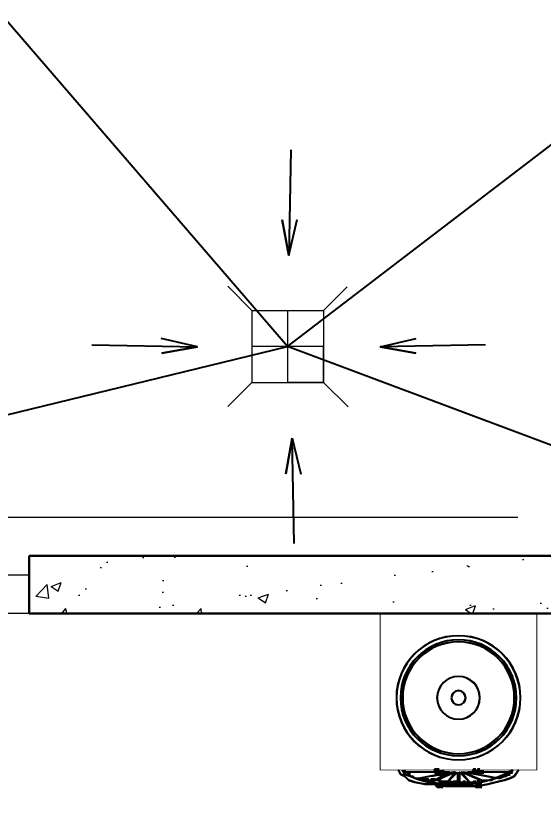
# Model space of a CAD drawing. Header units: millimetres. Extents: x -8689834 to 9419935, y 0 to 233063.
# Drawn here: x -196163 to -195065, y 118005 to 119644 of the extents above; entities that cross this region are included whole.
import ezdxf
from ezdxf import colors
from ezdxf.entities.mleader import LeaderData, LeaderLine
from ezdxf.math import Vec2, Vec3

# ---------------------------------------------------------------- set-up
doc = ezdxf.new("R2010")
doc.units = ezdxf.units.MM
doc.header["$MEASUREMENT"] = 0
doc.linetypes.add('ACAD_ISO03W100', pattern=[30, 12, -18])
doc.linetypes.add('CENTER', pattern=[2, 1.25, -0.25, 0.25, -0.25])
doc.layers.get('0').update_dxf_attribs({"color": 250, "lineweight": 9})
for name, color, linetype, lineweight in [('АР_Двери', 175, 'Continuous', 18), ('АР_Оси', 195, 'Continuous', 9), ('АР_Отметки', 250, 'Continuous', 15), ('АР_Перегородки газоблок', 165, 'Continuous', 30), ('АР_Перегородки газоблок_Штрих', 165, 'Continuous', 5), ('АР_тонкая линия', 250, 'Continuous', 0)]:
    doc.layers.add(name, color=color, linetype=linetype, lineweight=lineweight)
for name, color, linetype in [('Тонкая', 7, 'Continuous'), ('ТХ_ВК_оборуд.ТХ', 250, 'Continuous'), ('ТХ_ВК_трапы', 5, 'Continuous'), ('ТХ_обор_бытовое', 14, 'Continuous')]:
    doc.layers.add(name, color=color, linetype=linetype)
doc.styles.add('ISOCPEUR', font='isocpeur.ttf', dxfattribs={"width": 0.7})
pattern_1 = [(50, (0, 0), (215.17805, -18.82564), [22.5, -247.5]), (355, (0, 0), (-41.6254, 225.65764), [18, -198]), (100.45144, (17.93, -1.57), (173.55265, 206.832), [19.12206, -210.34263]), (46.1842, (0, 60), (320.1724, -49.65578), [33.75, -371.25]), (96.63564, (26.68, 55.86), (280.3986, 292.2356), [28.6831, -315.51413]), (351.18416, (0, 60), (280.3986, 292.2356), [27, -297]), (21, (30, 45), (179.07212, -120.78567), [22.5, -247.5]), (326, (30, 45), (72.9946, 217.54501), [18, -198]), (71.45144, (44.92, 34.93), (252.06671, 96.75935), [19.12206, -210.34263]), (37.5, (0, 0), (3.647957, 99.868156), [0, -195.6, 0, -201, 0, -198.75]), (7.5, (0, 0), (78.92086, 118.323514), [0, -114.6, 0, -191.1, 0, -75.75]), (327.5, (-66.9, 0), (160.14673, -6.766462), [0, -75, 0, -234, 0, -310.5]), (317.5, (-96.9, 0), (174.95585, 30.031495), [0, -97.5, 0, -155.4, 0, -220.5])]

# ---------------------------------------------------------------- blocks, each defined once
blk = doc.blocks.new('*U756')
for points in [[(-55, -80), (-55, 0), (-115, 0), (-115, -40), (-100, -40), (-100, -80), (-55, -80)], [(0, 0), (0, -80), (-55, -80), (-55, 0), (0, 0)], [(-1130, 0), (-1130, -80), (-1075, -80), (-1075, 0), (-1130, 0)], [(-1075, -80), (-1075, 0), (-1015, 0), (-1015, -40), (-1030, -40), (-1030, -80), (-1075, -80)]]:
    blk.add_lwpolyline(points)
blk.add_lwpolyline([(-100, -80), (-100, -1010), (-140, -1010), (-140, -80)], close=True)
at = {"linetype": 'ACAD_ISO03W100', "ltscale": 3}
blk.add_arc((-100, -80), 930, 180, 270, dxfattribs=at)
blk = doc.blocks.new('У300')
at = {"layer": 'ТХ_обор_бытовое', "transparency": 33554559}
for points in [[(-230546.2, 67417.8), (-230550.5, 67417.8), (-230550.5, 67413.5), (-230546.2, 67409.3), (-230542, 67413.5), (-230542, 67417.8)], [(-230546.3, 67417.3), (-230550.5, 67417.3), (-230550.5, 67413), (-230546.3, 67408.8), (-230542, 67413), (-230542, 67417.3)], [(-230550.5, 67413.5), (-230554.7, 67413.5), (-230554.7, 67409.3), (-230550.5, 67405.1), (-230546.2, 67409.3), (-230546.2, 67413.5)], [(-230550.5, 67413), (-230554.7, 67413), (-230554.7, 67408.8), (-230550.5, 67404.6), (-230546.3, 67408.8), (-230546.3, 67413)], [(-230575.9, 67354.3), (-230580.1, 67354.3), (-230580.1, 67350), (-230575.9, 67345.8), (-230571.6, 67350), (-230571.6, 67354.3)], [(-230575.9, 67354.3), (-230580.1, 67354.3), (-230580.1, 67350), (-230575.9, 67345.8), (-230571.6, 67350), (-230571.6, 67354.3)], [(-230575.9, 67354.3), (-230580.1, 67354.3), (-230580.1, 67350), (-230575.9, 67345.8), (-230571.6, 67350), (-230571.6, 67354.3)], [(-230575.9, 67354.3), (-230580.1, 67354.3), (-230580.1, 67350), (-230575.9, 67345.8), (-230571.6, 67350), (-230571.6, 67354.3)], [(-230575.9, 67354.3), (-230580.1, 67354.3), (-230580.1, 67350), (-230575.9, 67345.8), (-230571.6, 67350), (-230571.6, 67354.3)], [(-230575.9, 67354.3), (-230580.1, 67354.3), (-230580.1, 67350), (-230575.9, 67345.8), (-230571.6, 67350), (-230571.6, 67354.3)], [(-230575.9, 67353.8), (-230580.1, 67353.8), (-230580.1, 67349.5), (-230575.9, 67345.3), (-230571.7, 67349.5), (-230571.7, 67353.8)], [(-230575.9, 67353.8), (-230580.1, 67353.8), (-230580.1, 67349.5), (-230575.9, 67345.3), (-230571.7, 67349.5), (-230571.7, 67353.8)], [(-230575.9, 67353.8), (-230580.1, 67353.8), (-230580.1, 67349.5), (-230575.9, 67345.3), (-230571.7, 67349.5), (-230571.7, 67353.8)], [(-230575.9, 67353.8), (-230580.1, 67353.8), (-230580.1, 67349.5), (-230575.9, 67345.3), (-230571.7, 67349.5), (-230571.7, 67353.8)], [(-230575.9, 67353.8), (-230580.1, 67353.8), (-230580.1, 67349.5), (-230575.9, 67345.3), (-230571.7, 67349.5), (-230571.7, 67353.8)], [(-230575.9, 67353.8), (-230580.1, 67353.8), (-230580.1, 67349.5), (-230575.9, 67345.3), (-230571.7, 67349.5), (-230571.7, 67353.8)], [(-230575.9, 67350), (-230580.1, 67350), (-230580.1, 67345.8), (-230575.9, 67341.6), (-230571.6, 67345.8), (-230571.6, 67350)], [(-230575.9, 67350), (-230580.1, 67350), (-230580.1, 67345.8), (-230575.9, 67341.6), (-230571.6, 67345.8), (-230571.6, 67350)], [(-230575.9, 67350), (-230580.1, 67350), (-230580.1, 67345.8), (-230575.9, 67341.6), (-230571.6, 67345.8), (-230571.6, 67350)], [(-230575.9, 67350), (-230580.1, 67350), (-230580.1, 67345.8), (-230575.9, 67341.6), (-230571.6, 67345.8), (-230571.6, 67350)], [(-230575.9, 67350), (-230580.1, 67350), (-230580.1, 67345.8), (-230575.9, 67341.6), (-230571.6, 67345.8), (-230571.6, 67350)], [(-230575.9, 67350), (-230580.1, 67350), (-230580.1, 67345.8), (-230575.9, 67341.6), (-230571.6, 67345.8), (-230571.6, 67350)], [(-230575.9, 67350), (-230580.1, 67350), (-230580.1, 67345.8), (-230575.9, 67341.6), (-230571.6, 67345.8), (-230571.6, 67350)], [(-230575.9, 67350), (-230580.1, 67350), (-230580.1, 67345.8), (-230575.9, 67341.6), (-230571.6, 67345.8), (-230571.6, 67350)], [(-230575.9, 67350), (-230580.1, 67350), (-230580.1, 67345.8), (-230575.9, 67341.6), (-230571.6, 67345.8), (-230571.6, 67350)], [(-230575.9, 67350), (-230580.1, 67350), (-230580.1, 67345.8), (-230575.9, 67341.6), (-230571.6, 67345.8), (-230571.6, 67350)], [(-230575.9, 67350), (-230580.1, 67350), (-230580.1, 67345.8), (-230575.9, 67341.6), (-230571.6, 67345.8), (-230571.6, 67350)], [(-230575.9, 67350), (-230580.1, 67350), (-230580.1, 67345.8), (-230575.9, 67341.6), (-230571.6, 67345.8), (-230571.6, 67350)], [(-230575.9, 67350), (-230580.1, 67350), (-230580.1, 67345.8), (-230575.9, 67341.6), (-230571.6, 67345.8), (-230571.6, 67350)], [(-230575.9, 67349.5), (-230580.1, 67349.5), (-230580.1, 67345.3), (-230575.9, 67341.1), (-230571.7, 67345.3), (-230571.7, 67349.5)], [(-230575.9, 67349.5), (-230580.1, 67349.5), (-230580.1, 67345.3), (-230575.9, 67341.1), (-230571.7, 67345.3), (-230571.7, 67349.5)], [(-230575.9, 67349.5), (-230580.1, 67349.5), (-230580.1, 67345.3), (-230575.9, 67341.1), (-230571.7, 67345.3), (-230571.7, 67349.5)], [(-230575.9, 67349.5), (-230580.1, 67349.5), (-230580.1, 67345.3), (-230575.9, 67341.1), (-230571.7, 67345.3), (-230571.7, 67349.5)], [(-230575.9, 67349.5), (-230580.1, 67349.5), (-230580.1, 67345.3), (-230575.9, 67341.1), (-230571.7, 67345.3), (-230571.7, 67349.5)], [(-230575.9, 67349.5), (-230580.1, 67349.5), (-230580.1, 67345.3), (-230575.9, 67341.1), (-230571.7, 67345.3), (-230571.7, 67349.5)], [(-230575.9, 67349.5), (-230580.1, 67349.5), (-230580.1, 67345.3), (-230575.9, 67341.1), (-230571.7, 67345.3), (-230571.7, 67349.5)], [(-230575.9, 67349.5), (-230580.1, 67349.5), (-230580.1, 67345.3), (-230575.9, 67341.1), (-230571.7, 67345.3), (-230571.7, 67349.5)], [(-230575.9, 67349.5), (-230580.1, 67349.5), (-230580.1, 67345.3), (-230575.9, 67341.1), (-230571.7, 67345.3), (-230571.7, 67349.5)], [(-230575.9, 67349.5), (-230580.1, 67349.5), (-230580.1, 67345.3), (-230575.9, 67341.1), (-230571.7, 67345.3), (-230571.7, 67349.5)], [(-230575.9, 67349.5), (-230580.1, 67349.5), (-230580.1, 67345.3), (-230575.9, 67341.1), (-230571.7, 67345.3), (-230571.7, 67349.5)], [(-230575.9, 67349.5), (-230580.1, 67349.5), (-230580.1, 67345.3), (-230575.9, 67341.1), (-230571.7, 67345.3), (-230571.7, 67349.5)], [(-230575.9, 67349.5), (-230580.1, 67349.5), (-230580.1, 67345.3), (-230575.9, 67341.1), (-230571.7, 67345.3), (-230571.7, 67349.5)], [(-230571.6, 67354.3), (-230575.9, 67354.3), (-230575.9, 67350), (-230571.6, 67345.8), (-230567.4, 67350), (-230567.4, 67354.3)], [(-230571.6, 67354.3), (-230575.9, 67354.3), (-230575.9, 67350), (-230571.6, 67345.8), (-230567.4, 67350), (-230567.4, 67354.3)], [(-230571.6, 67354.3), (-230575.9, 67354.3), (-230575.9, 67350), (-230571.6, 67345.8), (-230567.4, 67350), (-230567.4, 67354.3)], [(-230571.6, 67354.3), (-230575.9, 67354.3), (-230575.9, 67350), (-230571.6, 67345.8), (-230567.4, 67350), (-230567.4, 67354.3)], [(-230571.6, 67354.3), (-230575.9, 67354.3), (-230575.9, 67350), (-230571.6, 67345.8), (-230567.4, 67350), (-230567.4, 67354.3)], [(-230571.7, 67353.8), (-230575.9, 67353.8), (-230575.9, 67349.5), (-230571.7, 67345.3), (-230567.4, 67349.5), (-230567.4, 67353.8)], [(-230571.7, 67353.8), (-230575.9, 67353.8), (-230575.9, 67349.5), (-230571.7, 67345.3), (-230567.4, 67349.5), (-230567.4, 67353.8)], [(-230571.7, 67353.8), (-230575.9, 67353.8), (-230575.9, 67349.5), (-230571.7, 67345.3), (-230567.4, 67349.5), (-230567.4, 67353.8)], [(-230571.7, 67353.8), (-230575.9, 67353.8), (-230575.9, 67349.5), (-230571.7, 67345.3), (-230567.4, 67349.5), (-230567.4, 67353.8)], [(-230571.7, 67353.8), (-230575.9, 67353.8), (-230575.9, 67349.5), (-230571.7, 67345.3), (-230567.4, 67349.5), (-230567.4, 67353.8)], [(-230571.6, 67350), (-230575.9, 67350), (-230575.9, 67345.8), (-230571.6, 67341.6), (-230567.4, 67345.8), (-230567.4, 67350)], [(-230571.6, 67350), (-230575.9, 67350), (-230575.9, 67345.8), (-230571.6, 67341.6), (-230567.4, 67345.8), (-230567.4, 67350)], [(-230571.6, 67350), (-230575.9, 67350), (-230575.9, 67345.8), (-230571.6, 67341.6), (-230567.4, 67345.8), (-230567.4, 67350)], [(-230571.6, 67350), (-230575.9, 67350), (-230575.9, 67345.8), (-230571.6, 67341.6), (-230567.4, 67345.8), (-230567.4, 67350)], [(-230571.6, 67350), (-230575.9, 67350), (-230575.9, 67345.8), (-230571.6, 67341.6), (-230567.4, 67345.8), (-230567.4, 67350)], [(-230571.6, 67350), (-230575.9, 67350), (-230575.9, 67345.8), (-230571.6, 67341.6), (-230567.4, 67345.8), (-230567.4, 67350)], [(-230571.6, 67350), (-230575.9, 67350), (-230575.9, 67345.8), (-230571.6, 67341.6), (-230567.4, 67345.8), (-230567.4, 67350)], [(-230571.6, 67350), (-230575.9, 67350), (-230575.9, 67345.8), (-230571.6, 67341.6), (-230567.4, 67345.8), (-230567.4, 67350)], [(-230571.7, 67349.5), (-230575.9, 67349.5), (-230575.9, 67345.3), (-230571.7, 67341.1), (-230567.4, 67345.3), (-230567.4, 67349.5)], [(-230571.7, 67349.5), (-230575.9, 67349.5), (-230575.9, 67345.3), (-230571.7, 67341.1), (-230567.4, 67345.3), (-230567.4, 67349.5)], [(-230571.7, 67349.5), (-230575.9, 67349.5), (-230575.9, 67345.3), (-230571.7, 67341.1), (-230567.4, 67345.3), (-230567.4, 67349.5)], [(-230571.7, 67349.5), (-230575.9, 67349.5), (-230575.9, 67345.3), (-230571.7, 67341.1), (-230567.4, 67345.3), (-230567.4, 67349.5)], [(-230571.7, 67349.5), (-230575.9, 67349.5), (-230575.9, 67345.3), (-230571.7, 67341.1), (-230567.4, 67345.3), (-230567.4, 67349.5)], [(-230571.7, 67349.5), (-230575.9, 67349.5), (-230575.9, 67345.3), (-230571.7, 67341.1), (-230567.4, 67345.3), (-230567.4, 67349.5)], [(-230571.7, 67349.5), (-230575.9, 67349.5), (-230575.9, 67345.3), (-230571.7, 67341.1), (-230567.4, 67345.3), (-230567.4, 67349.5)], [(-230571.7, 67349.5), (-230575.9, 67349.5), (-230575.9, 67345.3), (-230571.7, 67341.1), (-230567.4, 67345.3), (-230567.4, 67349.5)], [(-230546.2, 67358.5), (-230550.5, 67358.5), (-230550.5, 67354.3), (-230546.2, 67350), (-230542, 67354.3), (-230542, 67358.5)], [(-230546.2, 67358.5), (-230550.5, 67358.5), (-230550.5, 67354.3), (-230546.2, 67350), (-230542, 67354.3), (-230542, 67358.5)], [(-230546.3, 67358), (-230550.5, 67358), (-230550.5, 67353.8), (-230546.3, 67349.5), (-230542, 67353.8), (-230542, 67358)], [(-230546.3, 67358), (-230550.5, 67358), (-230550.5, 67353.8), (-230546.3, 67349.5), (-230542, 67353.8), (-230542, 67358)], [(-230546.2, 67354.3), (-230550.5, 67354.3), (-230550.5, 67350), (-230546.2, 67345.8), (-230542, 67350), (-230542, 67354.3)], [(-230546.2, 67354.3), (-230550.5, 67354.3), (-230550.5, 67350), (-230546.2, 67345.8), (-230542, 67350), (-230542, 67354.3)], [(-230546.2, 67354.3), (-230550.5, 67354.3), (-230550.5, 67350), (-230546.2, 67345.8), (-230542, 67350), (-230542, 67354.3)], [(-230546.3, 67353.8), (-230550.5, 67353.8), (-230550.5, 67349.5), (-230546.3, 67345.3), (-230542, 67349.5), (-230542, 67353.8)], [(-230546.3, 67353.8), (-230550.5, 67353.8), (-230550.5, 67349.5), (-230546.3, 67345.3), (-230542, 67349.5), (-230542, 67353.8)], [(-230546.3, 67353.8), (-230550.5, 67353.8), (-230550.5, 67349.5), (-230546.3, 67345.3), (-230542, 67349.5), (-230542, 67353.8)], [(-230546.2, 67350), (-230550.5, 67350), (-230550.5, 67345.8), (-230546.2, 67341.6), (-230542, 67345.8), (-230542, 67350)], [(-230546.3, 67349.5), (-230550.5, 67349.5), (-230550.5, 67345.3), (-230546.3, 67341.1), (-230542, 67345.3), (-230542, 67349.5)], [(-230542, 67349.5), (-230546.3, 67349.5), (-230546.3, 67345.3), (-230542, 67341.1), (-230537.8, 67345.3), (-230537.8, 67349.5)], [(-230542, 67350), (-230546.2, 67350), (-230546.2, 67345.8), (-230542, 67341.6), (-230537.8, 67345.8), (-230537.8, 67350)], [(-230575.9, 67345.8), (-230580.1, 67345.8), (-230580.1, 67341.6), (-230575.9, 67337.3), (-230571.6, 67341.6), (-230571.6, 67345.8)], [(-230575.9, 67345.3), (-230580.1, 67345.3), (-230580.1, 67341.1), (-230575.9, 67336.8), (-230571.7, 67341.1), (-230571.7, 67345.3)], [(-230567.4, 67341.1), (-230571.7, 67341.1), (-230571.7, 67336.8), (-230567.4, 67332.6), (-230563.2, 67336.8), (-230563.2, 67341.1)], [(-230567.4, 67341.6), (-230571.6, 67341.6), (-230571.6, 67337.3), (-230567.4, 67333.1), (-230563.2, 67337.3), (-230563.2, 67341.6)], [(-230546.2, 67345.8), (-230550.5, 67345.8), (-230550.5, 67341.6), (-230546.2, 67337.3), (-230542, 67341.6), (-230542, 67345.8)], [(-230546.2, 67345.8), (-230550.5, 67345.8), (-230550.5, 67341.6), (-230546.2, 67337.3), (-230542, 67341.6), (-230542, 67345.8)], [(-230546.2, 67345.8), (-230550.5, 67345.8), (-230550.5, 67341.6), (-230546.2, 67337.3), (-230542, 67341.6), (-230542, 67345.8)], [(-230546.2, 67345.8), (-230550.5, 67345.8), (-230550.5, 67341.6), (-230546.2, 67337.3), (-230542, 67341.6), (-230542, 67345.8)], [(-230546.3, 67345.3), (-230550.5, 67345.3), (-230550.5, 67341.1), (-230546.3, 67336.8), (-230542, 67341.1), (-230542, 67345.3)], [(-230546.3, 67345.3), (-230550.5, 67345.3), (-230550.5, 67341.1), (-230546.3, 67336.8), (-230542, 67341.1), (-230542, 67345.3)], [(-230546.3, 67345.3), (-230550.5, 67345.3), (-230550.5, 67341.1), (-230546.3, 67336.8), (-230542, 67341.1), (-230542, 67345.3)], [(-230546.3, 67345.3), (-230550.5, 67345.3), (-230550.5, 67341.1), (-230546.3, 67336.8), (-230542, 67341.1), (-230542, 67345.3)], [(-230542, 67341.1), (-230546.3, 67341.1), (-230546.3, 67336.8), (-230542, 67332.6), (-230537.8, 67336.8), (-230537.8, 67341.1)], [(-230542, 67341.1), (-230546.3, 67341.1), (-230546.3, 67336.8), (-230542, 67332.6), (-230537.8, 67336.8), (-230537.8, 67341.1)], [(-230542, 67341.6), (-230546.2, 67341.6), (-230546.2, 67337.3), (-230542, 67333.1), (-230537.8, 67337.3), (-230537.8, 67341.6)], [(-230542, 67341.6), (-230546.2, 67341.6), (-230546.2, 67337.3), (-230542, 67333.1), (-230537.8, 67337.3), (-230537.8, 67341.6)], [(-230567.4, 67328.4), (-230571.7, 67328.4), (-230571.7, 67324.1), (-230567.4, 67319.9), (-230563.2, 67324.1), (-230563.2, 67328.4)], [(-230567.4, 67319.9), (-230571.7, 67319.9), (-230571.7, 67315.7), (-230567.4, 67311.4), (-230563.2, 67315.7), (-230563.2, 67319.9)], [(-230567.4, 67328.9), (-230571.6, 67328.9), (-230571.6, 67324.6), (-230567.4, 67320.4), (-230563.2, 67324.6), (-230563.2, 67328.9)], [(-230567.4, 67320.4), (-230571.6, 67320.4), (-230571.6, 67316.2), (-230567.4, 67311.9), (-230563.2, 67316.2), (-230563.2, 67320.4)], [(-230567.4, 67307.2), (-230571.7, 67307.2), (-230571.7, 67303), (-230567.4, 67298.7), (-230563.2, 67303), (-230563.2, 67307.2)], [(-230567.4, 67303), (-230571.7, 67303), (-230571.7, 67298.7), (-230567.4, 67294.5), (-230563.2, 67298.7), (-230563.2, 67303)], [(-230567.4, 67303), (-230571.7, 67303), (-230571.7, 67298.7), (-230567.4, 67294.5), (-230563.2, 67298.7), (-230563.2, 67303)], [(-230567.4, 67307.7), (-230571.6, 67307.7), (-230571.6, 67303.5), (-230567.4, 67299.2), (-230563.2, 67303.5), (-230563.2, 67307.7)], [(-230567.4, 67303.5), (-230571.6, 67303.5), (-230571.6, 67299.2), (-230567.4, 67295), (-230563.2, 67299.2), (-230563.2, 67303.5)], [(-230567.4, 67303.5), (-230571.6, 67303.5), (-230571.6, 67299.2), (-230567.4, 67295), (-230563.2, 67299.2), (-230563.2, 67303.5)], [(-230567.4, 67298.7), (-230571.7, 67298.7), (-230571.7, 67294.5), (-230567.4, 67290.3), (-230563.2, 67294.5), (-230563.2, 67298.7)], [(-230567.4, 67298.7), (-230571.7, 67298.7), (-230571.7, 67294.5), (-230567.4, 67290.3), (-230563.2, 67294.5), (-230563.2, 67298.7)], [(-230567.4, 67298.7), (-230571.7, 67298.7), (-230571.7, 67294.5), (-230567.4, 67290.3), (-230563.2, 67294.5), (-230563.2, 67298.7)], [(-230567.4, 67298.7), (-230571.7, 67298.7), (-230571.7, 67294.5), (-230567.4, 67290.3), (-230563.2, 67294.5), (-230563.2, 67298.7)], [(-230567.4, 67290.3), (-230571.7, 67290.3), (-230571.7, 67286), (-230567.4, 67281.8), (-230563.2, 67286), (-230563.2, 67290.3)], [(-230567.4, 67299.2), (-230571.6, 67299.2), (-230571.6, 67295), (-230567.4, 67290.8), (-230563.2, 67295), (-230563.2, 67299.2)], [(-230567.4, 67299.2), (-230571.6, 67299.2), (-230571.6, 67295), (-230567.4, 67290.8), (-230563.2, 67295), (-230563.2, 67299.2)], [(-230567.4, 67299.2), (-230571.6, 67299.2), (-230571.6, 67295), (-230567.4, 67290.8), (-230563.2, 67295), (-230563.2, 67299.2)], [(-230567.4, 67299.2), (-230571.6, 67299.2), (-230571.6, 67295), (-230567.4, 67290.8), (-230563.2, 67295), (-230563.2, 67299.2)], [(-230567.4, 67290.8), (-230571.6, 67290.8), (-230571.6, 67286.5), (-230567.4, 67282.3), (-230563.2, 67286.5), (-230563.2, 67290.8)], [(-230575.9, 67273.8), (-230580.1, 67273.8), (-230580.1, 67269.6), (-230575.9, 67265.4), (-230571.6, 67269.6), (-230571.6, 67273.8)], [(-230575.9, 67273.8), (-230580.1, 67273.8), (-230580.1, 67269.6), (-230575.9, 67265.4), (-230571.6, 67269.6), (-230571.6, 67273.8)], [(-230575.9, 67273.3), (-230580.1, 67273.3), (-230580.1, 67269.1), (-230575.9, 67264.9), (-230571.7, 67269.1), (-230571.7, 67273.3)], [(-230575.9, 67273.3), (-230580.1, 67273.3), (-230580.1, 67269.1), (-230575.9, 67264.9), (-230571.7, 67269.1), (-230571.7, 67273.3)], [(-230575.9, 67269.6), (-230580.1, 67269.6), (-230580.1, 67265.4), (-230575.9, 67261.1), (-230571.6, 67265.4), (-230571.6, 67269.6)], [(-230575.9, 67269.6), (-230580.1, 67269.6), (-230580.1, 67265.4), (-230575.9, 67261.1), (-230571.6, 67265.4), (-230571.6, 67269.6)], [(-230575.9, 67269.6), (-230580.1, 67269.6), (-230580.1, 67265.4), (-230575.9, 67261.1), (-230571.6, 67265.4), (-230571.6, 67269.6)], [(-230575.9, 67269.6), (-230580.1, 67269.6), (-230580.1, 67265.4), (-230575.9, 67261.1), (-230571.6, 67265.4), (-230571.6, 67269.6)], [(-230575.9, 67269.6), (-230580.1, 67269.6), (-230580.1, 67265.4), (-230575.9, 67261.1), (-230571.6, 67265.4), (-230571.6, 67269.6)], [(-230575.9, 67269.6), (-230580.1, 67269.6), (-230580.1, 67265.4), (-230575.9, 67261.1), (-230571.6, 67265.4), (-230571.6, 67269.6)], [(-230575.9, 67269.6), (-230580.1, 67269.6), (-230580.1, 67265.4), (-230575.9, 67261.1), (-230571.6, 67265.4), (-230571.6, 67269.6)], [(-230575.9, 67269.6), (-230580.1, 67269.6), (-230580.1, 67265.4), (-230575.9, 67261.1), (-230571.6, 67265.4), (-230571.6, 67269.6)], [(-230575.9, 67269.6), (-230580.1, 67269.6), (-230580.1, 67265.4), (-230575.9, 67261.1), (-230571.6, 67265.4), (-230571.6, 67269.6)], [(-230575.9, 67269.1), (-230580.1, 67269.1), (-230580.1, 67264.9), (-230575.9, 67260.6), (-230571.7, 67264.9), (-230571.7, 67269.1)], [(-230575.9, 67269.1), (-230580.1, 67269.1), (-230580.1, 67264.9), (-230575.9, 67260.6), (-230571.7, 67264.9), (-230571.7, 67269.1)], [(-230575.9, 67269.1), (-230580.1, 67269.1), (-230580.1, 67264.9), (-230575.9, 67260.6), (-230571.7, 67264.9), (-230571.7, 67269.1)], [(-230575.9, 67269.1), (-230580.1, 67269.1), (-230580.1, 67264.9), (-230575.9, 67260.6), (-230571.7, 67264.9), (-230571.7, 67269.1)], [(-230575.9, 67269.1), (-230580.1, 67269.1), (-230580.1, 67264.9), (-230575.9, 67260.6), (-230571.7, 67264.9), (-230571.7, 67269.1)], [(-230575.9, 67269.1), (-230580.1, 67269.1), (-230580.1, 67264.9), (-230575.9, 67260.6), (-230571.7, 67264.9), (-230571.7, 67269.1)], [(-230575.9, 67269.1), (-230580.1, 67269.1), (-230580.1, 67264.9), (-230575.9, 67260.6), (-230571.7, 67264.9), (-230571.7, 67269.1)], [(-230575.9, 67269.1), (-230580.1, 67269.1), (-230580.1, 67264.9), (-230575.9, 67260.6), (-230571.7, 67264.9), (-230571.7, 67269.1)], [(-230575.9, 67269.1), (-230580.1, 67269.1), (-230580.1, 67264.9), (-230575.9, 67260.6), (-230571.7, 67264.9), (-230571.7, 67269.1)], [(-230571.6, 67269.6), (-230575.9, 67269.6), (-230575.9, 67265.4), (-230571.6, 67261.1), (-230567.4, 67265.4), (-230567.4, 67269.6)], [(-230571.6, 67269.6), (-230575.9, 67269.6), (-230575.9, 67265.4), (-230571.6, 67261.1), (-230567.4, 67265.4), (-230567.4, 67269.6)], [(-230571.6, 67269.6), (-230575.9, 67269.6), (-230575.9, 67265.4), (-230571.6, 67261.1), (-230567.4, 67265.4), (-230567.4, 67269.6)], [(-230571.6, 67269.6), (-230575.9, 67269.6), (-230575.9, 67265.4), (-230571.6, 67261.1), (-230567.4, 67265.4), (-230567.4, 67269.6)], [(-230571.6, 67269.6), (-230575.9, 67269.6), (-230575.9, 67265.4), (-230571.6, 67261.1), (-230567.4, 67265.4), (-230567.4, 67269.6)], [(-230571.6, 67269.6), (-230575.9, 67269.6), (-230575.9, 67265.4), (-230571.6, 67261.1), (-230567.4, 67265.4), (-230567.4, 67269.6)], [(-230571.6, 67269.6), (-230575.9, 67269.6), (-230575.9, 67265.4), (-230571.6, 67261.1), (-230567.4, 67265.4), (-230567.4, 67269.6)], [(-230571.6, 67269.6), (-230575.9, 67269.6), (-230575.9, 67265.4), (-230571.6, 67261.1), (-230567.4, 67265.4), (-230567.4, 67269.6)], [(-230571.6, 67269.6), (-230575.9, 67269.6), (-230575.9, 67265.4), (-230571.6, 67261.1), (-230567.4, 67265.4), (-230567.4, 67269.6)], [(-230571.7, 67269.1), (-230575.9, 67269.1), (-230575.9, 67264.9), (-230571.7, 67260.6), (-230567.4, 67264.9), (-230567.4, 67269.1)], [(-230571.7, 67269.1), (-230575.9, 67269.1), (-230575.9, 67264.9), (-230571.7, 67260.6), (-230567.4, 67264.9), (-230567.4, 67269.1)], [(-230571.7, 67269.1), (-230575.9, 67269.1), (-230575.9, 67264.9), (-230571.7, 67260.6), (-230567.4, 67264.9), (-230567.4, 67269.1)], [(-230571.7, 67269.1), (-230575.9, 67269.1), (-230575.9, 67264.9), (-230571.7, 67260.6), (-230567.4, 67264.9), (-230567.4, 67269.1)], [(-230571.7, 67269.1), (-230575.9, 67269.1), (-230575.9, 67264.9), (-230571.7, 67260.6), (-230567.4, 67264.9), (-230567.4, 67269.1)], [(-230571.7, 67269.1), (-230575.9, 67269.1), (-230575.9, 67264.9), (-230571.7, 67260.6), (-230567.4, 67264.9), (-230567.4, 67269.1)], [(-230571.7, 67269.1), (-230575.9, 67269.1), (-230575.9, 67264.9), (-230571.7, 67260.6), (-230567.4, 67264.9), (-230567.4, 67269.1)], [(-230571.7, 67269.1), (-230575.9, 67269.1), (-230575.9, 67264.9), (-230571.7, 67260.6), (-230567.4, 67264.9), (-230567.4, 67269.1)], [(-230571.7, 67269.1), (-230575.9, 67269.1), (-230575.9, 67264.9), (-230571.7, 67260.6), (-230567.4, 67264.9), (-230567.4, 67269.1)], [(-230567.4, 67281.8), (-230571.7, 67281.8), (-230571.7, 67277.6), (-230567.4, 67273.3), (-230563.2, 67277.6), (-230563.2, 67281.8)], [(-230567.4, 67281.8), (-230571.7, 67281.8), (-230571.7, 67277.6), (-230567.4, 67273.3), (-230563.2, 67277.6), (-230563.2, 67281.8)], [(-230567.4, 67277.6), (-230571.7, 67277.6), (-230571.7, 67273.3), (-230567.4, 67269.1), (-230563.2, 67273.3), (-230563.2, 67277.6)], [(-230567.4, 67273.3), (-230571.7, 67273.3), (-230571.7, 67269.1), (-230567.4, 67264.9), (-230563.2, 67269.1), (-230563.2, 67273.3)], [(-230567.4, 67282.3), (-230571.6, 67282.3), (-230571.6, 67278.1), (-230567.4, 67273.8), (-230563.2, 67278.1), (-230563.2, 67282.3)], [(-230567.4, 67282.3), (-230571.6, 67282.3), (-230571.6, 67278.1), (-230567.4, 67273.8), (-230563.2, 67278.1), (-230563.2, 67282.3)], [(-230567.4, 67278.1), (-230571.6, 67278.1), (-230571.6, 67273.8), (-230567.4, 67269.6), (-230563.2, 67273.8), (-230563.2, 67278.1)], [(-230567.4, 67273.8), (-230571.6, 67273.8), (-230571.6, 67269.6), (-230567.4, 67265.4), (-230563.2, 67269.6), (-230563.2, 67273.8)], [(-230563.2, 67269.6), (-230567.4, 67269.6), (-230567.4, 67265.4), (-230563.2, 67261.1), (-230558.9, 67265.4), (-230558.9, 67269.6)], [(-230563.2, 67269.1), (-230567.4, 67269.1), (-230567.4, 67264.9), (-230563.2, 67260.6), (-230559, 67264.9), (-230559, 67269.1)], [(-230550.5, 67269.6), (-230554.7, 67269.6), (-230554.7, 67265.4), (-230550.5, 67261.1), (-230546.2, 67265.4), (-230546.2, 67269.6)], [(-230550.5, 67269.6), (-230554.7, 67269.6), (-230554.7, 67265.4), (-230550.5, 67261.1), (-230546.2, 67265.4), (-230546.2, 67269.6)], [(-230550.5, 67269.1), (-230554.7, 67269.1), (-230554.7, 67264.9), (-230550.5, 67260.6), (-230546.3, 67264.9), (-230546.3, 67269.1)], [(-230550.5, 67269.1), (-230554.7, 67269.1), (-230554.7, 67264.9), (-230550.5, 67260.6), (-230546.3, 67264.9), (-230546.3, 67269.1)], [(-230546.2, 67273.8), (-230550.5, 67273.8), (-230550.5, 67269.6), (-230546.2, 67265.4), (-230542, 67269.6), (-230542, 67273.8)], [(-230546.2, 67273.8), (-230550.5, 67273.8), (-230550.5, 67269.6), (-230546.2, 67265.4), (-230542, 67269.6), (-230542, 67273.8)], [(-230546.2, 67273.8), (-230550.5, 67273.8), (-230550.5, 67269.6), (-230546.2, 67265.4), (-230542, 67269.6), (-230542, 67273.8)], [(-230546.2, 67273.8), (-230550.5, 67273.8), (-230550.5, 67269.6), (-230546.2, 67265.4), (-230542, 67269.6), (-230542, 67273.8)], [(-230546.3, 67273.3), (-230550.5, 67273.3), (-230550.5, 67269.1), (-230546.3, 67264.9), (-230542, 67269.1), (-230542, 67273.3)], [(-230546.3, 67273.3), (-230550.5, 67273.3), (-230550.5, 67269.1), (-230546.3, 67264.9), (-230542, 67269.1), (-230542, 67273.3)], [(-230546.3, 67273.3), (-230550.5, 67273.3), (-230550.5, 67269.1), (-230546.3, 67264.9), (-230542, 67269.1), (-230542, 67273.3)], [(-230546.3, 67273.3), (-230550.5, 67273.3), (-230550.5, 67269.1), (-230546.3, 67264.9), (-230542, 67269.1), (-230542, 67273.3)], [(-230546.2, 67269.6), (-230550.5, 67269.6), (-230550.5, 67265.4), (-230546.2, 67261.1), (-230542, 67265.4), (-230542, 67269.6)], [(-230546.2, 67269.6), (-230550.5, 67269.6), (-230550.5, 67265.4), (-230546.2, 67261.1), (-230542, 67265.4), (-230542, 67269.6)], [(-230546.3, 67269.1), (-230550.5, 67269.1), (-230550.5, 67264.9), (-230546.3, 67260.6), (-230542, 67264.9), (-230542, 67269.1)], [(-230546.3, 67269.1), (-230550.5, 67269.1), (-230550.5, 67264.9), (-230546.3, 67260.6), (-230542, 67264.9), (-230542, 67269.1)], [(-230575.9, 67265.4), (-230580.1, 67265.4), (-230580.1, 67261.1), (-230575.9, 67256.9), (-230571.6, 67261.1), (-230571.6, 67265.4)], [(-230575.9, 67265.4), (-230580.1, 67265.4), (-230580.1, 67261.1), (-230575.9, 67256.9), (-230571.6, 67261.1), (-230571.6, 67265.4)], [(-230575.9, 67265.4), (-230580.1, 67265.4), (-230580.1, 67261.1), (-230575.9, 67256.9), (-230571.6, 67261.1), (-230571.6, 67265.4)], [(-230575.9, 67265.4), (-230580.1, 67265.4), (-230580.1, 67261.1), (-230575.9, 67256.9), (-230571.6, 67261.1), (-230571.6, 67265.4)], [(-230575.9, 67265.4), (-230580.1, 67265.4), (-230580.1, 67261.1), (-230575.9, 67256.9), (-230571.6, 67261.1), (-230571.6, 67265.4)], [(-230575.9, 67264.9), (-230580.1, 67264.9), (-230580.1, 67260.6), (-230575.9, 67256.4), (-230571.7, 67260.6), (-230571.7, 67264.9)], [(-230575.9, 67264.9), (-230580.1, 67264.9), (-230580.1, 67260.6), (-230575.9, 67256.4), (-230571.7, 67260.6), (-230571.7, 67264.9)], [(-230575.9, 67264.9), (-230580.1, 67264.9), (-230580.1, 67260.6), (-230575.9, 67256.4), (-230571.7, 67260.6), (-230571.7, 67264.9)], [(-230575.9, 67264.9), (-230580.1, 67264.9), (-230580.1, 67260.6), (-230575.9, 67256.4), (-230571.7, 67260.6), (-230571.7, 67264.9)], [(-230575.9, 67264.9), (-230580.1, 67264.9), (-230580.1, 67260.6), (-230575.9, 67256.4), (-230571.7, 67260.6), (-230571.7, 67264.9)], [(-230571.6, 67265.4), (-230575.9, 67265.4), (-230575.9, 67261.1), (-230571.6, 67256.9), (-230567.4, 67261.1), (-230567.4, 67265.4)], [(-230571.6, 67265.4), (-230575.9, 67265.4), (-230575.9, 67261.1), (-230571.6, 67256.9), (-230567.4, 67261.1), (-230567.4, 67265.4)], [(-230571.6, 67265.4), (-230575.9, 67265.4), (-230575.9, 67261.1), (-230571.6, 67256.9), (-230567.4, 67261.1), (-230567.4, 67265.4)], [(-230571.7, 67264.9), (-230575.9, 67264.9), (-230575.9, 67260.6), (-230571.7, 67256.4), (-230567.4, 67260.6), (-230567.4, 67264.9)], [(-230571.7, 67264.9), (-230575.9, 67264.9), (-230575.9, 67260.6), (-230571.7, 67256.4), (-230567.4, 67260.6), (-230567.4, 67264.9)], [(-230571.7, 67264.9), (-230575.9, 67264.9), (-230575.9, 67260.6), (-230571.7, 67256.4), (-230567.4, 67260.6), (-230567.4, 67264.9)], [(-230563.2, 67256.9), (-230567.4, 67256.9), (-230567.4, 67252.7), (-230563.2, 67248.4), (-230558.9, 67252.7), (-230558.9, 67256.9)], [(-230563.2, 67256.4), (-230567.4, 67256.4), (-230567.4, 67252.2), (-230563.2, 67247.9), (-230559, 67252.2), (-230559, 67256.4)], [(-230563.2, 67252.7), (-230567.4, 67252.7), (-230567.4, 67248.4), (-230563.2, 67244.2), (-230558.9, 67248.4), (-230558.9, 67252.7)], [(-230563.2, 67252.2), (-230567.4, 67252.2), (-230567.4, 67247.9), (-230563.2, 67243.7), (-230559, 67247.9), (-230559, 67252.2)], [(-230546.2, 67265.4), (-230550.5, 67265.4), (-230550.5, 67261.1), (-230546.2, 67256.9), (-230542, 67261.1), (-230542, 67265.4)], [(-230546.2, 67265.4), (-230550.5, 67265.4), (-230550.5, 67261.1), (-230546.2, 67256.9), (-230542, 67261.1), (-230542, 67265.4)], [(-230546.3, 67264.9), (-230550.5, 67264.9), (-230550.5, 67260.6), (-230546.3, 67256.4), (-230542, 67260.6), (-230542, 67264.9)], [(-230546.3, 67264.9), (-230550.5, 67264.9), (-230550.5, 67260.6), (-230546.3, 67256.4), (-230542, 67260.6), (-230542, 67264.9)], [(-230546.2, 67261.1), (-230550.5, 67261.1), (-230550.5, 67256.9), (-230546.2, 67252.7), (-230542, 67256.9), (-230542, 67261.1)], [(-230546.2, 67261.1), (-230550.5, 67261.1), (-230550.5, 67256.9), (-230546.2, 67252.7), (-230542, 67256.9), (-230542, 67261.1)], [(-230546.3, 67260.6), (-230550.5, 67260.6), (-230550.5, 67256.4), (-230546.3, 67252.2), (-230542, 67256.4), (-230542, 67260.6)], [(-230546.3, 67260.6), (-230550.5, 67260.6), (-230550.5, 67256.4), (-230546.3, 67252.2), (-230542, 67256.4), (-230542, 67260.6)], [(-230542, 67264.9), (-230546.3, 67264.9), (-230546.3, 67260.6), (-230542, 67256.4), (-230537.8, 67260.6), (-230537.8, 67264.9)], [(-230542, 67260.6), (-230546.3, 67260.6), (-230546.3, 67256.4), (-230542, 67252.2), (-230537.8, 67256.4), (-230537.8, 67260.6)], [(-230542, 67260.6), (-230546.3, 67260.6), (-230546.3, 67256.4), (-230542, 67252.2), (-230537.8, 67256.4), (-230537.8, 67260.6)], [(-230542, 67265.4), (-230546.2, 67265.4), (-230546.2, 67261.1), (-230542, 67256.9), (-230537.8, 67261.1), (-230537.8, 67265.4)], [(-230542, 67261.1), (-230546.2, 67261.1), (-230546.2, 67256.9), (-230542, 67252.7), (-230537.8, 67256.9), (-230537.8, 67261.1)], [(-230542, 67261.1), (-230546.2, 67261.1), (-230546.2, 67256.9), (-230542, 67252.7), (-230537.8, 67256.9), (-230537.8, 67261.1)], [(-230563.2, 67244.2), (-230567.4, 67244.2), (-230567.4, 67240), (-230563.2, 67235.7), (-230558.9, 67240), (-230558.9, 67244.2)], [(-230563.2, 67243.7), (-230567.4, 67243.7), (-230567.4, 67239.5), (-230563.2, 67235.2), (-230559, 67239.5), (-230559, 67243.7)], [(-230563.2, 67240), (-230567.4, 67240), (-230567.4, 67235.7), (-230563.2, 67231.5), (-230558.9, 67235.7), (-230558.9, 67240)], [(-230563.2, 67239.5), (-230567.4, 67239.5), (-230567.4, 67235.2), (-230563.2, 67231), (-230559, 67235.2), (-230559, 67239.5)], [(-230550.5, 67206.1), (-230554.7, 67206.1), (-230554.7, 67201.9), (-230550.5, 67197.6), (-230546.2, 67201.9), (-230546.2, 67206.1)], [(-230550.5, 67205.6), (-230554.7, 67205.6), (-230554.7, 67201.4), (-230550.5, 67197.1), (-230546.3, 67201.4), (-230546.3, 67205.6)]]:
    blk.add_hatch(color=256, dxfattribs=at).paths.add_polyline_path(points)
at = {"layer": 'ТХ_обор_бытовое', "const_width": 2}
blk.add_lwpolyline([(-230216, 67468.6), (-230216, 67142.6), (-230542, 67142.6), (-230542, 67468.6)], close=True, dxfattribs=at)
at = {"layer": 'ТХ_обор_бытовое'}
for points in [[(-230550.5, 67184.9), (-230554.7, 67193.4), (-230563.2, 67201.9), (-230567.4, 67214.6), (-230571.6, 67235.7), (-230571.6, 67252.7), (-230575.9, 67278.1), (-230575.9, 67299.2), (-230575.9, 67324.6), (-230575.9, 67345.8), (-230571.6, 67367), (-230567.4, 67383.9), (-230563.2, 67400.8), (-230558.9, 67413.5), (-230554.7, 67422), (-230542, 67430.5), (-230554.7, 67422), (-230558.9, 67413.5), (-230563.2, 67400.8), (-230567.4, 67383.9), (-230571.6, 67367), (-230575.9, 67345.8), (-230575.9, 67324.6), (-230575.9, 67299.2), (-230575.9, 67278.1), (-230571.6, 67252.7), (-230571.6, 67235.7), (-230567.4, 67214.6), (-230563.2, 67201.9), (-230554.7, 67193.4), (-230550.5, 67184.9), (-230542, 67180.7), (-230550.5, 67184.9), (-230554.7, 67193.4), (-230563.2, 67201.9), (-230567.4, 67214.6), (-230571.6, 67235.7), (-230571.6, 67252.7), (-230575.9, 67278.1), (-230575.9, 67299.2), (-230575.9, 67324.6), (-230575.9, 67345.8), (-230571.6, 67367), (-230567.4, 67383.9), (-230563.2, 67400.8), (-230558.9, 67413.5), (-230554.7, 67422), (-230542, 67430.5)], [(-230571.6, 67367), (-230575.9, 67345.8), (-230575.9, 67324.6), (-230575.9, 67299.2), (-230575.9, 67278.1)], [(-230575.9, 67350), (-230575.9, 67345.8), (-230575.9, 67350), (-230571.6, 67350), (-230571.6, 67345.8), (-230575.9, 67345.8)], [(-230542, 67354.3), (-230546.2, 67354.3), (-230546.2, 67350), (-230550.5, 67350), (-230550.5, 67345.8), (-230546.2, 67345.8), (-230546.2, 67341.6), (-230542, 67337.3), (-230546.2, 67341.6), (-230546.2, 67345.8), (-230550.5, 67345.8), (-230550.5, 67350), (-230546.2, 67350), (-230546.2, 67354.3)], [(-230542, 67350), (-230546.2, 67350), (-230546.2, 67345.8), (-230542, 67345.8)], [(-230389.6, 67303.5), (-230389.6, 67303.5)], [(-230567.4, 67278.1), (-230571.6, 67299.2)], [(-230542, 67265.4), (-230546.2, 67265.4), (-230546.2, 67261.1), (-230542, 67261.1)], [(-230542, 67193.4), (-230546.2, 67193.4), (-230550.5, 67193.4), (-230542, 67189.2)], [(-230542, 67180.7), (-230550.5, 67184.9), (-230542, 67180.7)]]:
    blk.add_lwpolyline(points, dxfattribs=at)
at = {"layer": 'ТХ_обор_бытовое', "elevation": -0.6}
for points in [[(-230550.5, 67184.4), (-230554.7, 67192.9), (-230563.2, 67201.4), (-230567.4, 67214.1), (-230571.7, 67235.2), (-230571.7, 67252.2), (-230575.9, 67277.6), (-230575.9, 67298.7), (-230575.9, 67324.1), (-230575.9, 67345.3), (-230571.7, 67366.5), (-230567.4, 67383.4), (-230563.2, 67400.3), (-230559, 67413), (-230554.7, 67421.5), (-230542, 67430), (-230554.7, 67421.5), (-230559, 67413), (-230563.2, 67400.3), (-230567.4, 67383.4), (-230571.7, 67366.5), (-230575.9, 67345.3), (-230575.9, 67324.1), (-230575.9, 67298.7), (-230575.9, 67277.6), (-230571.7, 67252.2), (-230571.7, 67235.2), (-230567.4, 67214.1), (-230563.2, 67201.4), (-230554.7, 67192.9), (-230550.5, 67184.4), (-230542, 67180.2), (-230550.5, 67184.4), (-230554.7, 67192.9), (-230563.2, 67201.4), (-230567.4, 67214.1), (-230571.7, 67235.2), (-230571.7, 67252.2), (-230575.9, 67277.6), (-230575.9, 67298.7), (-230575.9, 67324.1), (-230575.9, 67345.3), (-230571.7, 67366.5), (-230567.4, 67383.4), (-230563.2, 67400.3), (-230559, 67413), (-230554.7, 67421.5), (-230542, 67430)], [(-230571.7, 67366.5), (-230575.9, 67345.3), (-230575.9, 67324.1), (-230575.9, 67298.7), (-230575.9, 67277.6)], [(-230575.9, 67349.5), (-230575.9, 67345.3), (-230575.9, 67349.5), (-230571.7, 67349.5), (-230571.7, 67345.3), (-230575.9, 67345.3)], [(-230542, 67353.8), (-230546.3, 67353.8), (-230546.3, 67349.5), (-230550.5, 67349.5), (-230550.5, 67345.3), (-230546.3, 67345.3), (-230546.3, 67341.1), (-230542, 67336.8), (-230546.3, 67341.1), (-230546.3, 67345.3), (-230550.5, 67345.3), (-230550.5, 67349.5), (-230546.3, 67349.5), (-230546.3, 67353.8)], [(-230542, 67349.5), (-230546.3, 67349.5), (-230546.3, 67345.3), (-230542, 67345.3)], [(-230389.6, 67303), (-230389.6, 67303)], [(-230567.4, 67277.6), (-230571.7, 67298.7)], [(-230542, 67264.9), (-230546.3, 67264.9), (-230546.3, 67260.6), (-230542, 67260.6)], [(-230542, 67192.9), (-230546.3, 67192.9), (-230550.5, 67192.9), (-230542, 67188.7)], [(-230542, 67180.2), (-230550.5, 67184.4), (-230542, 67180.2)]]:
    blk.add_lwpolyline(points, dxfattribs=at)
at = {"layer": 'ТХ_обор_бытовое'}
blk.add_lwpolyline([(-230546.2, 67417.8), (-230542, 67417.8, 0.248454), (-230550.5, 67193.4, -0.207133)], format="xyb", close=True, dxfattribs=at)
at = {"layer": 'ТХ_обор_бытовое', "elevation": -0.6}
blk.add_lwpolyline([(-230546.3, 67417.3), (-230542, 67417.3, 0.248454), (-230550.5, 67192.9, -0.207133)], format="xyb", close=True, dxfattribs=at)
for points in [[(-230546.3, 67324.1), (-230559, 67387.6), (-230559, 67391.9), (-230554.7, 67400.3), (-230554.7, 67404.6), (-230550.5, 67408.8), (-230546.3, 67413)], [(-230546.3, 67315.7), (-230563.2, 67353.8), (-230563.2, 67358), (-230563.2, 67362.2), (-230563.2, 67366.5), (-230563.2, 67370.7), (-230563.2, 67374.9), (-230559, 67379.2), (-230559, 67383.4)], [(-230567.4, 67328.4), (-230567.4, 67332.6), (-230567.4, 67336.8), (-230567.4, 67341.1), (-230567.4, 67345.3), (-230563.2, 67345.3), (-230563.2, 67349.5), (-230546.3, 67311.4)], [(-230567.4, 67307.2), (-230567.4, 67311.4), (-230567.4, 67315.7), (-230567.4, 67319.9), (-230567.4, 67324.1), (-230567.4, 67328.4), (-230546.3, 67307.2)], [(-230546.3, 67303), (-230567.4, 67303), (-230567.4, 67298.7), (-230567.4, 67294.5), (-230567.4, 67290.3), (-230567.4, 67286), (-230567.4, 67281.8)], [(-230567.4, 67269.1), (-230567.4, 67273.3), (-230567.4, 67277.6), (-230567.4, 67281.8), (-230546.3, 67298.7), (-230563.2, 67260.6), (-230563.2, 67264.9), (-230567.4, 67264.9)], [(-230563.2, 67256.4), (-230550.5, 67277.6), (-230550.5, 67281.8), (-230546.3, 67294.5), (-230554.7, 67252.2), (-230554.7, 67247.9), (-230559, 67226.8), (-230559, 67231), (-230563.2, 67235.2), (-230563.2, 67239.5), (-230563.2, 67243.7), (-230563.2, 67247.9), (-230563.2, 67252.2)], [(-230546.3, 67192.9), (-230546.3, 67197.1), (-230550.5, 67201.4), (-230554.7, 67205.6), (-230554.7, 67209.8), (-230559, 67214.1), (-230559, 67218.3), (-230559, 67222.5), (-230546.3, 67286)], [(-230571.7, 67264.9), (-230571.7, 67269.1), (-230575.9, 67269.1), (-230575.9, 67264.9), (-230575.9, 67260.6), (-230571.7, 67260.6)], [(-230542, 67256.4), (-230546.3, 67256.4), (-230546.3, 67260.6), (-230550.5, 67264.9), (-230546.3, 67269.1), (-230546.3, 67273.3), (-230542, 67273.3), (-230546.3, 67273.3), (-230546.3, 67269.1), (-230550.5, 67264.9), (-230546.3, 67260.6), (-230546.3, 67256.4)]]:
    blk.add_lwpolyline(points, close=True, dxfattribs=at)
at = {"layer": 'ТХ_обор_бытовое'}
for points in [[(-230546.2, 67324.6), (-230558.9, 67388.1), (-230558.9, 67392.4), (-230554.7, 67400.8), (-230554.7, 67405.1), (-230550.5, 67409.3), (-230546.2, 67413.5)], [(-230546.2, 67316.2), (-230563.2, 67354.3), (-230563.2, 67358.5), (-230563.2, 67362.7), (-230563.2, 67367), (-230563.2, 67371.2), (-230563.2, 67375.4), (-230558.9, 67379.7), (-230558.9, 67383.9)], [(-230567.4, 67328.9), (-230567.4, 67333.1), (-230567.4, 67337.3), (-230567.4, 67341.6), (-230567.4, 67345.8), (-230563.2, 67345.8), (-230563.2, 67350), (-230546.2, 67311.9)], [(-230567.4, 67307.7), (-230567.4, 67311.9), (-230567.4, 67316.2), (-230567.4, 67320.4), (-230567.4, 67324.6), (-230567.4, 67328.9), (-230546.2, 67307.7)], [(-230546.2, 67303.5), (-230567.4, 67303.5), (-230567.4, 67299.2), (-230567.4, 67295), (-230567.4, 67290.8), (-230567.4, 67286.5), (-230567.4, 67282.3)], [(-230567.4, 67269.6), (-230567.4, 67273.8), (-230567.4, 67278.1), (-230567.4, 67282.3), (-230546.2, 67299.2), (-230563.2, 67261.1), (-230563.2, 67265.4), (-230567.4, 67265.4)], [(-230563.2, 67256.9), (-230550.5, 67278.1), (-230550.5, 67282.3), (-230546.2, 67295), (-230554.7, 67252.7), (-230554.7, 67248.4), (-230558.9, 67227.3), (-230558.9, 67231.5), (-230563.2, 67235.7), (-230563.2, 67240), (-230563.2, 67244.2), (-230563.2, 67248.4), (-230563.2, 67252.7)], [(-230546.2, 67193.4), (-230546.2, 67197.6), (-230550.5, 67201.9), (-230554.7, 67206.1), (-230554.7, 67210.3), (-230558.9, 67214.6), (-230558.9, 67218.8), (-230558.9, 67223), (-230546.2, 67286.5)], [(-230571.6, 67265.4), (-230571.6, 67269.6), (-230575.9, 67269.6), (-230575.9, 67265.4), (-230575.9, 67261.1), (-230571.6, 67261.1)], [(-230542, 67256.9), (-230546.2, 67256.9), (-230546.2, 67261.1), (-230550.5, 67265.4), (-230546.2, 67269.6), (-230546.2, 67273.8), (-230542, 67273.8), (-230546.2, 67273.8), (-230546.2, 67269.6), (-230550.5, 67265.4), (-230546.2, 67261.1), (-230546.2, 67256.9)]]:
    blk.add_lwpolyline(points, close=True, dxfattribs=at)
for centre, radius in [((-230391.8, 67305.1, -0.6), 129.1), ((-230391.8, 67305.1, -0.6), 129.1), ((-230391.7, 67305.6), 129.1), ((-230391.7, 67305.6), 129.1), ((-230391.7, 67305.6), 120.7), ((-230391.8, 67305.1, -0.6), 120.7), ((-230391.8, 67305.1, -0.6), 116.4), ((-230391.7, 67305.6), 116.4), ((-230391.7, 67305.6), 44.5), ((-230391.8, 67305.1, -0.6), 44.5), ((-230391.8, 67305.1, -0.6), 14.8), ((-230391.7, 67305.6), 14.8)]:
    blk.add_circle(centre, radius, dxfattribs=at)
blk = doc.blocks.new('Трап ТХ')
at = {"layer": 'ТХ_ВК_трапы', "color": 5, "lineweight": 0}
for p, q in [((305243.2, -196674.3), (305292.9, -196724.5)), ((305491.2, -196675.5), (305442.2, -196724.5)), ((305292.9, -196724.5), (305292.9, -196874.5)), ((305292.9, -196724.5), (305442.2, -196724.5)), ((305367.6, -196874.5), (305367.6, -196724.5)), ((305442.2, -196724.5), (305442.2, -196874.5)), ((305442.2, -196799.5), (305292.9, -196799.5)), ((305442.2, -196874.5), (305442.2, -196799.5)), ((305243.2, -196924.3), (305292.9, -196874.5)), ((305292.9, -196874.5), (305442.2, -196874.5)), ((305442.2, -196874.5), (305367.6, -196874.5)), ((305493.2, -196925.5), (305442.2, -196874.5))]:
    blk.add_line(p, q, dxfattribs=at)
blk = doc.blocks.new('A$C985b353d')
at = {"layer": 'ТХ_ВК_трапы', "ltscale": 100}
for p, q in [((6.4, 408.7), (2.2, 189.2)), ((2.2, 189.2), (-11.2, 263.5)), ((-11.2, 263.5), (2.2, 189.2)), ((2.2, 189.2), (19.8, 264.3)), ((-187.9, -0.9), (-263, 16.7)), ((192.3, -0.9), (267.4, 16.7)), ((-407.4, 3.3), (-187.9, -0.9)), ((411.8, 3.3), (192.3, -0.9)), ((-187.9, -0.9), (-262.2, -14.3)), ((-262.2, -14.3), (-187.9, -0.9)), ((192.3, -0.9), (266.6, -14.3)), ((266.6, -14.3), (192.3, -0.9)), ((9.7, -190.8), (-3.8, -265.2)), ((-3.8, -265.2), (9.7, -190.8)), ((13.8, -410.3), (9.7, -190.8)), ((9.7, -190.8), (27.3, -265.9))]:
    blk.add_line(p, q, dxfattribs=at)
blk = doc.blocks.new('_DotSmall')
at = {"color": 0, "linetype": 'ByBlock', "const_width": 0.5}
blk.add_lwpolyline([(-0.0625, 0, 1), (0.0625, 0, 1)], format="xyb", close=True, dxfattribs=at)

msp = doc.modelspace()

# ---------------------------------------------------------------- hatches: boundary and pattern name
at = {"layer": 'АР_Перегородки газоблок_Штрих', "ltscale": 100}
h = msp.add_hatch(dxfattribs=at)
h.set_pattern_fill('AR-CONC', color=256, scale=30)
h.set_pattern_definition(pattern_1)
h.paths.add_polyline_path([(-190393.924, 123152.389), (-190513.924, 123152.387), (-190513.91, 122120.317), (-197362.447, 122120.317), (-197362.447, 122020.314), (-190513.908, 122020.311), (-190513.901, 121428.484), (-197383.915, 121428.484), (-197383.915, 121328.495), (-190513.899, 121328.507), (-190513.899, 121322.613), (-190513.898, 121322.613), (-190513.898, 120884.303), (-190513.861, 118520.659), (-190613.179, 118520.656), (-190613.177, 118400.656), (-188433.915, 118400.682), (-188433.917, 118520.682), (-190393.862, 118520.661)])
edge = h.paths.add_edge_path()
edge.add_line((-197363.915, 121105.743), (-197363.915, 121143.317))
edge.add_arc((-197538.809, 121433.328), 338.665, 279.328159, 301.092484, ccw=False)
edge.add_line((-197483.915, 121099.141), (-197483.915, 118520.664))
edge.add_line((-197483.915, 118520.664), (-197633.882, 118520.652))
edge.add_line((-197633.882, 118520.652), (-197633.873, 118400.65))
edge.add_line((-197633.873, 118400.65), (-197264.951, 118400.65))
edge.add_line((-197264.951, 118400.65), (-197264.962, 118520.645))
edge.add_line((-197264.962, 118520.645), (-197363.915, 118520.674))
edge.add_line((-197363.915, 118520.674), (-197363.915, 121105.743))
h.paths.add_polyline_path([(-187933.915, 123270.682), (-187993.915, 123270.815), (-188033.914, 123270.815), (-188033.915, 121714.32), (-188033.915, 118400.682), (-187933.915, 118400.682), (-187933.915, 121948.474)])
h = msp.add_hatch(dxfattribs=at)
h.set_pattern_fill('AR-CONC', color=256, scale=30)
h.set_pattern_definition(pattern_1)
h.paths.add_polyline_path([(-194433.914, 118520.651), (-196134.952, 118520.657), (-196134.951, 118400.646), (-194433.917, 118400.651)])

# ---------------------------------------------------------------- linework, layer by layer
at = {"layer": 'АР_Оси', "linetype": 'CENTER', "ltscale": 1000}
msp.add_line((-224367.609, 118600.682), (-141189.207, 118600.682), dxfattribs=at)
at = {"layer": 'АР_Перегородки газоблок', "ltscale": 100}
for points in [[(-196134.952, 118520.652), (-194433.915, 118520.65)], [(-196134.951, 118400.652), (-196134.952, 118520.652)], [(-194433.915, 118400.65), (-196134.951, 118400.639)]]:
    msp.add_lwpolyline(points, dxfattribs=at)
at = {"layer": 'Тонкая', "ltscale": 500}
for points in [[(-197383.915, 118520.674), (-195596.719, 118956.108), (-197383.919, 121028.211)], [(-194433.915, 118520.65), (-195596.719, 118956.108), (-194134.307, 120075.326)]]:
    msp.add_lwpolyline(points, dxfattribs=at)

# ---------------------------------------------------------------- block references
at = {"layer": 'АР_Двери', "xscale": -1}
msp.add_blockref('*U756', (-197264.951, 118480.652), dxfattribs=at)
at = {"layer": 'АР_тонкая линия', "ltscale": 500}
msp.add_blockref('A$C985b353d', (-195596.719, 118956.108), dxfattribs=at)
at = {"layer": 'ТХ_ВК_оборуд.ТХ'}
msp.add_blockref('Трап ТХ', (-500964.278, 315755.637), dxfattribs=at)
at = {"layer": 'ТХ_обор_бытовое', "xscale": -1, "rotation": 270}
msp.add_blockref('У300', (-262546.542, 348616.67), dxfattribs=at)

# ---------------------------------------------------------------- leaders
at = {"layer": 'АР_Отметки'}
ml = msp.add_multileader_mtext('Standard', dxfattribs=at)
ml.set_content('0,000', color=256, style='ISOCPEUR')
ml.set_leader_properties(color=256, linetype='Continuous', lineweight=-1)
ml.set_arrow_properties(name='DOTSMALL')
ml.build(insert=Vec2(0, 0))
ml.multileader.update_dxf_attribs({"has_text_frame": 1, "text_left_attachment_type": 4, "text_right_attachment_type": 4, "dogleg_length": 100, "arrow_head_size": 180})
ctx = ml.context
ctx.base_point, ctx.char_height, ctx.arrow_head_size, ctx.landing_gap_size, ctx.plane_origin = Vec3(-204826.269, 122318.214), 250, 180, 50, Vec3(-207886.636, 120174.822)
ctx.left_attachment, ctx.right_attachment = 4, 4
notes = []
notes.append((ctx, [(0, (0, 0, 0), (0, 0), (1, 0), 1, [])]))
ctx.mtext.insert, ctx.mtext.width, ctx.mtext.line_spacing_style, ctx.mtext.flow_direction = Vec3(-204776.269, 122651.548), 852.69703, 2, 5
ml = msp.add_multileader_mtext('Standard', dxfattribs=at)
ml.set_content('{\\W0.8;-2,730}', color=256, style='ISOCPEUR')
ml.set_leader_properties(color=256, linetype='Continuous', lineweight=-1)
ml.set_arrow_properties(name='DOTSMALL')
ml.build(insert=Vec2(0, 0))
ml.multileader.update_dxf_attribs({"has_text_frame": 1, "text_left_attachment_type": 4, "text_right_attachment_type": 4, "dogleg_length": 100, "arrow_head_size": 180})
ctx = ml.context
ctx.base_point, ctx.char_height, ctx.arrow_head_size, ctx.landing_gap_size, ctx.plane_origin = Vec3(-314791.321, 121809.018, 0), 250, 180, 50, Vec3(-319449.83, 117956.711, 0)
ctx.left_attachment, ctx.right_attachment = 4, 4
notes.append((ctx, [(0, (0, 0, 0), (0, 0), (1, 0), 1, [])]))
ctx.mtext.insert, ctx.mtext.width, ctx.mtext.defined_height, ctx.mtext.line_spacing_style, ctx.mtext.flow_direction = Vec3(-314741.321, 122142.352, 0), 769.98896, 343.888, 2, 5
ml = msp.add_multileader_mtext('Standard', dxfattribs=at)
ml.set_content('{\\W0.8;-2,430}', color=256, style='ISOCPEUR')
ml.set_leader_properties(color=256, linetype='Continuous', lineweight=-1)
ml.set_arrow_properties(name='DOTSMALL')
ml.build(insert=Vec2(0, 0))
ml.multileader.update_dxf_attribs({"has_text_frame": 1, "text_left_attachment_type": 4, "text_right_attachment_type": 4, "dogleg_length": 100, "arrow_head_size": 180})
ctx = ml.context
ctx.base_point, ctx.char_height, ctx.arrow_head_size, ctx.landing_gap_size, ctx.plane_origin = Vec3(-301002.247, 120038.585), 250, 180, 50, Vec3(-299949.553, 118383.411)
ctx.left_attachment, ctx.right_attachment = 4, 4
notes.append((ctx, [(0, (0, 0, 0), (0, 0), (1, 0), 1, [])]))
ctx.mtext.insert, ctx.mtext.width, ctx.mtext.line_spacing_style, ctx.mtext.flow_direction = Vec3(-300952.247, 120371.918), 852.69703, 2, 5
for ctx, leaders in notes:
    for number, flags, end, landing, length, lines in leaders:
        leader = LeaderData()
        leader.index, (leader.has_last_leader_line, leader.has_dogleg_vector, leader.attachment_direction) = number, flags
        leader.last_leader_point, leader.dogleg_vector, leader.dogleg_length = Vec3(end), Vec3(landing), length
        for number, points, colour, breaks in lines:
            line = LeaderLine()
            line.index, line.vertices, line.color, line.breaks = number, Vec3.list(points), colors.encode_raw_color(colour), breaks
            leader.lines.append(line)
        ctx.leaders.append(leader)

doc.saveas('drawing.dxf')
